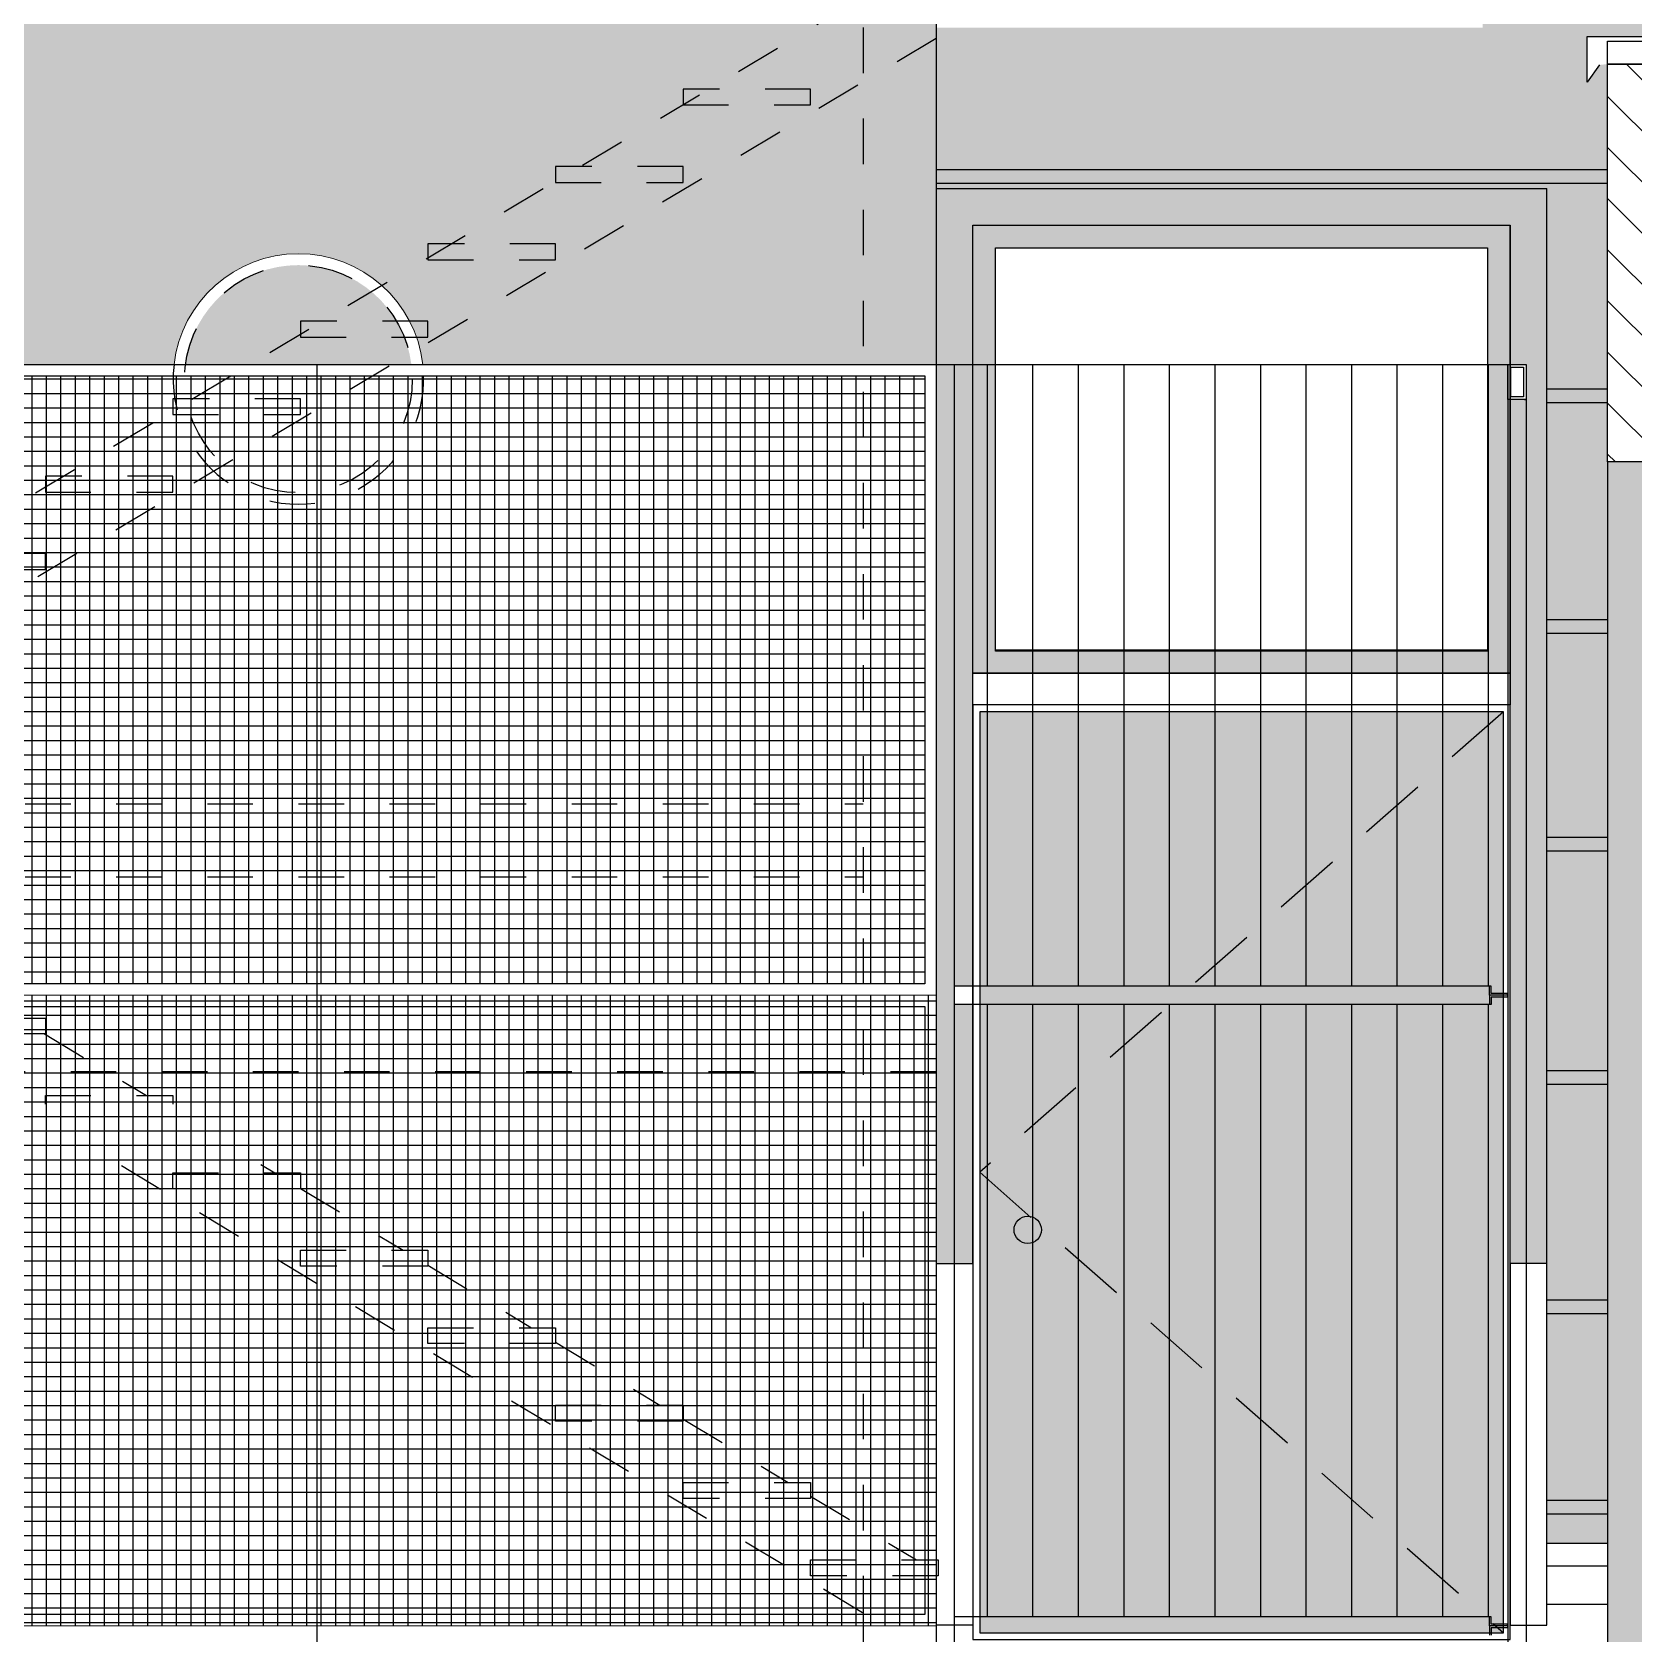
# Model space of a CAD drawing. Header units: metres. Extents: x -6 to 116, y 234 to 267.
# Drawn here: x 88.805 to 92.322, y 240.259 to 243.776 of the extents above; entities that cross this region are included whole.
import ezdxf

# ---------------------------------------------------------------- set-up
doc = ezdxf.new("R2010")
doc.units = ezdxf.units.M
doc.header["$LTSCALE"] = 0.01
doc.header["$XCLIPFRAME"] = 2
doc.linetypes.add('AUSGEZOGEN', pattern=[0])
doc.linetypes.add('STRICHLINIE', pattern=[0.75, 0.5, -0.25])
for name, color, linetype in [('A_ANSICHT', 1, 'Continuous'), ('A_ansicht_geländer_1', 2, 'Continuous'), ('A_ansicht_verdeckt', 8, 'STRICHLINIE'), ('A_Fensterrahmen', 1, 'Continuous'), ('A_Gitterrost', 3, 'Continuous'), ('A_Glasbild', 7, 'Continuous'), ('A_Schraff_Fensterrahmen', 255, 'Continuous'), ('A_Schraff_Gewaende', 23, 'Continuous'), ('A_Schraff_Paneel', 14, 'Continuous'), ('A_schraff_scheibe', 253, 'Continuous'), ('A_schraffur', 10, 'Continuous'), ('A_Stahl', 5, 'Continuous'), ('A_stb_neu', 4, 'Continuous'), ('A_wände', 6, 'Continuous'), ('A_WÄNDE_NEU', 6, 'Continuous'), ('ANSICHT', 1, 'Continuous'), ('FASSADE', 7, 'AUSGEZOGEN'), ('FASSADE_STRUKTUR', 2, 'AUSGEZOGEN')]:
    doc.layers.add(name, color=color, linetype=linetype)
picture_1 = doc.add_image_def('image1.jpg', size_in_pixel=(60, 84))

msp = doc.modelspace()

# ---------------------------------------------------------------- hatches: boundary and pattern name
at = {"layer": 'A_Schraff_Fensterrahmen'}
msp.add_hatch(color=256, dxfattribs=at).paths.add_polyline_path([(92.0504, 243.3525), (90.8704, 243.3525), (90.8704, 243.0462), (90.9204, 243.0462), (90.9204, 243.3025), (92.0004, 243.3025), (92.0004, 243.0462), (92.0504, 243.0462)])
h = msp.add_hatch(color=256, dxfattribs=at)
h.paths.add_polyline_path([(90.9017, 243.0462), (90.8704, 243.0462), (90.8704, 242.3687), (90.9017, 242.3687)])
h.paths.add_polyline_path([(90.9204, 243.0462), (90.9017, 243.0462), (90.9017, 242.3687), (91.0017, 242.3687), (91.0017, 242.4187), (90.9204, 242.4187)])
h.paths.add_polyline_path([(91.1017, 242.4187), (91.0017, 242.4187), (91.0017, 242.3687), (91.1017, 242.3687)])
h.paths.add_polyline_path([(91.3017, 242.4187), (91.2017, 242.4187), (91.2017, 242.3687), (91.3017, 242.3687)])
h.paths.add_polyline_path([(91.2017, 242.4187), (91.1017, 242.4187), (91.1017, 242.3687), (91.2017, 242.3687)])
h.paths.add_polyline_path([(91.4017, 242.4187), (91.3017, 242.4187), (91.3017, 242.3687), (91.4017, 242.3687)])
h.paths.add_polyline_path([(91.5017, 242.4187), (91.4017, 242.4187), (91.4017, 242.3687), (91.5017, 242.3687)])
h.paths.add_polyline_path([(91.6017, 242.4187), (91.5017, 242.4187), (91.5017, 242.3687), (91.6017, 242.3687)])
h.paths.add_polyline_path([(91.7017, 242.4187), (91.6017, 242.4187), (91.6017, 242.3687), (91.7017, 242.3687)])
h.paths.add_polyline_path([(91.8017, 242.4187), (91.7017, 242.4187), (91.7017, 242.3687), (91.8017, 242.3687)])
h.paths.add_polyline_path([(91.9017, 242.4187), (91.8017, 242.4187), (91.8017, 242.3687), (91.9017, 242.3687)])
h.paths.add_polyline_path([(92.0017, 242.4187), (91.9017, 242.4187), (91.9017, 242.3687), (92.0017, 242.3687)])
h.paths.add_polyline_path([(92.0454, 243.0422), (92.0454, 243.0462), (92.0017, 243.0462), (92.0017, 242.3687), (92.0454, 242.3687)])
h.paths.add_polyline_path([(92.0504, 242.9696), (92.0454, 242.9696), (92.0454, 242.3687), (92.0504, 242.3687)])
at = {"layer": 'A_Schraff_Gewaende'}
h = msp.add_hatch(color=256, dxfattribs=at)
h.dxf.hatch_style = 1
h.paths.add_polyline_path([(90.8704, 243.3525), (92.0504, 243.3525), (92.0504, 243.0462), (92.0854, 243.0462), (92.0854, 242.9696), (92.0854, 241.0725), (92.1304, 241.0725), (92.1304, 243.4325), (90.7904, 243.4325), (90.7904, 243.0462), (90.8704, 243.0462)])
h = msp.add_hatch(color=256, dxfattribs=at)
h.dxf.hatch_style = 1
h.paths.add_polyline_path([(90.7904, 241.0725), (90.8297, 241.0725), (90.8297, 243.0462), (90.7904, 243.0462)])
h.paths.add_polyline_path([(90.8704, 243.0462), (90.8297, 243.0462), (90.8297, 241.6812), (90.8704, 241.6812), (90.8704, 242.2986), (90.8704, 242.3687)])
h.paths.add_polyline_path([(92.0504, 242.2986), (92.0504, 241.0725), (92.0854, 241.0725), (92.0854, 242.9696), (92.0504, 242.9696), (92.0504, 242.3687)])
h = msp.add_hatch(color=256, dxfattribs=at)
h.dxf.hatch_style = 1
h.paths.add_polyline_path([(90.8704, 241.6412), (90.8297, 241.6412), (90.8297, 241.0725), (90.8704, 241.0725)])
at = {"layer": 'A_Schraff_Paneel'}
msp.add_hatch(color=256, dxfattribs=at).paths.add_polyline_path([(91.9899, 243.9441), (91.9899, 243.7862), (90.7897, 243.7862), (90.7904, 243.4325), (92.1304, 243.4325), (92.1304, 240.4582), (92.2642, 240.4582), (92.2642, 243.7061), (92.2466, 243.7041), (92.2195, 243.6666), (92.2195, 243.7666), (92.4806, 243.7666), (92.4806, 243.7113), (92.4592, 243.7114), (92.4592, 243.6561), (99.8551, 243.6562), (99.8551, 243.7558), (100.2151, 243.7558), (100.2151, 243.6113), (100.4766, 243.5862), (100.6836, 243.5862), (100.6836, 243.5362), (100.6636, 243.5362), (100.6636, 243.2462), (100.6886, 243.2462), (100.6886, 240.2462), (102.4435, 240.2462), (102.4435, 243.9441)])
at = {"layer": 'A_schraff_scheibe'}
h = msp.add_hatch(dxfattribs=at)
h.set_pattern_fill('DOTS', color=253, scale=0.02, style=0)
h.paths.add_polyline_path([(90.7897, 252.3962), (87.9897, 252.3962), (87.9897, 251.2962), (90.7897, 251.2962)])
h.paths.add_polyline_path([(90.7897, 251.2962), (87.9897, 251.2962), (87.9897, 250.5318), (90.7897, 248.8384)])
h.paths.add_polyline_path([(89.6647, 250.3245, -1), (89.1147, 250.3245, -1)], flags=16)
h.paths.add_polyline_path([(87.9907, 250.5312), (87.9897, 250.5312), (87.9897, 249.3812), (88.946, 248.8028), (90.7897, 248.8028), (90.7897, 248.8384)])
h.paths.add_polyline_path([(87.9897, 249.2075), (87.9897, 248.8028), (88.6605, 248.8028)])
h.paths.add_polyline_path([(90.7897, 248.8028), (88.946, 248.8028), (90.7897, 247.6878)])
h.paths.add_polyline_path([(88.6605, 248.8028), (87.9897, 248.8028), (87.9897, 247.5562), (90.7273, 247.5562)])
h.paths.add_polyline_path([(90.7897, 247.5185), (90.7273, 247.5562), (87.9897, 247.5562), (87.9897, 246.9618), (90.7897, 245.2684)])
h.paths.add_polyline_path([(89.6647, 246.7545, -1), (89.1147, 246.7545, -1)], flags=16)
h.paths.add_polyline_path([(87.9907, 246.9612), (87.9897, 246.9612), (87.9897, 245.8112), (88.946, 245.2328), (90.7897, 245.2328), (90.7897, 245.2684)])
h.paths.add_polyline_path([(87.9897, 245.6375), (87.9897, 245.2328), (88.6605, 245.2328)])
h.paths.add_polyline_path([(88.6605, 245.2328), (87.9897, 245.2328), (87.9897, 243.9862), (90.7273, 243.9862)])
h.paths.add_polyline_path([(90.7897, 245.2328), (88.946, 245.2328), (90.7897, 244.1178)])
h.paths.add_polyline_path([(90.7897, 243.9485), (90.7273, 243.9862), (87.9897, 243.9862), (87.9897, 243.0462), (89.1165, 243.0462, -0.890774), (89.6629, 243.0462), (90.7897, 243.0462)])
h = msp.add_hatch(color=256, dxfattribs=at)
h.paths.add_polyline_path([(89.1397, 250.3245, 1), (89.6397, 250.3245, 1)])
h.paths.add_polyline_path([(89.6397, 246.7545, 1), (89.1397, 246.7545, 1)])
h.paths.add_polyline_path([(89.6377, 243.0462, 0.880425), (89.1417, 243.0462)])
msp.add_hatch(color=254, dxfattribs=at).paths.add_polyline_path([(90.8854, 240.2612), (92.0354, 240.2612), (92.0354, 242.2836), (90.8854, 242.2836)])
at = {"layer": 'A_schraffur'}
h = msp.add_hatch(dxfattribs=at)
h.set_pattern_fill('ANSI31', color=256, scale=0.025, style=0)
h.set_pattern_definition([(135, (297.34805, 75.25781), (0.0561266, 0.0561266), [])])
h.paths.add_polyline_path([(92.2642, 243.7061), (92.3792, 243.7061), (92.3792, 242.8322), (92.2642, 242.8322)])
h = msp.add_hatch(color=252, dxfattribs=at)
h.paths.add_polyline_path([(92.2642, 240.1912), (92.2642, 237.9381), (92.8342, 237.9381), (92.8342, 239.8912), (95.1979, 239.8912), (95.1979, 237.9381), (95.7679, 237.9381), (95.7679, 239.8912), (99.9179, 239.8912), (99.9179, 237.9381), (100.3679, 237.9381), (100.3679, 240.1912)])
h.paths.add_polyline_path([(101.4179, 238.9162), (101.0258, 238.9162), (101.0258, 238.8162), (101.6179, 238.8162), (101.6179, 240.0762), (101.4179, 240.0762)])
h.paths.add_polyline_path([(101.0258, 238.9162), (100.9258, 238.9162), (100.9258, 238.8162), (101.0258, 238.8162)])
h.paths.add_polyline_path([(100.9258, 238.8162), (100.9258, 238.9162), (100.3679, 238.9162), (100.3679, 238.8162)])
h.paths.add_polyline_path([(92.2642, 240.1912), (92.6214, 240.1912), (92.6214, 242.8323), (92.3792, 242.8322), (92.3792, 242.8322), (92.2642, 242.8322)])
at = {"layer": 'ANSICHT'}
h = msp.add_hatch(dxfattribs=at)
h.set_pattern_fill('ANSI37', color=8, scale=0.01, angle=45, style=0)
h.paths.add_polyline_path([(88.0147, 243.0212), (90.7647, 243.0212), (90.7647, 241.6862), (88.0147, 241.6862)])
h = msp.add_hatch(dxfattribs=at)
h.set_pattern_fill('ANSI37', color=8, scale=0.01, angle=45, style=0)
h.paths.add_polyline_path([(87.9897, 241.6612), (90.7897, 241.6612), (90.7897, 240.2762), (87.9897, 240.2762)])

# ---------------------------------------------------------------- linework, layer by layer
at = {"layer": 'A_ANSICHT', "color": 2, "linetype": 'STRICHLINIE', "ltscale": 5}
msp.add_circle((89.3897, 243.0145), 0.25, dxfattribs=at)
at = {"layer": 'A_ANSICHT', "linetype": 'STRICHLINIE', "ltscale": 5}
msp.add_arc((89.3897, 243.0145), 0.275, 173.3876, 6.6124, dxfattribs=at)
at = {"layer": 'A_ansicht_geländer_1'}
for p, q in [((90.9017, 243.0462), (90.9017, 241.6812)), ((91.0017, 243.0462), (91.0017, 241.6812)), ((91.1017, 243.0462), (91.1017, 241.6812)), ((91.2017, 243.0462), (91.2017, 241.6812)), ((91.3017, 243.0462), (91.3017, 241.6812)), ((91.4017, 243.0462), (91.4017, 241.6812)), ((91.5017, 243.0462), (91.5017, 241.6812)), ((91.6017, 243.0462), (91.6017, 241.6812)), ((91.7017, 243.0462), (91.7017, 241.6812)), ((91.8017, 243.0462), (91.8017, 241.6812)), ((91.9017, 243.0462), (91.9017, 241.6812)), ((92.0017, 243.0462), (92.0017, 241.6812)), ((90.9017, 241.6412), (90.9017, 240.2962)), ((91.0017, 241.6412), (91.0017, 240.2962)), ((91.1017, 241.6412), (91.1017, 240.2962)), ((91.2017, 241.6412), (91.2017, 240.2962)), ((91.3017, 241.6412), (91.3017, 240.2962)), ((91.4017, 241.6412), (91.4017, 240.2962)), ((91.5017, 241.6412), (91.5017, 240.2962)), ((91.6017, 241.6412), (91.6017, 240.2962)), ((91.7017, 241.6412), (91.7017, 240.2962)), ((91.8017, 241.6412), (91.8017, 240.2962)), ((91.9017, 241.6412), (91.9017, 240.2962)), ((92.0017, 241.6412), (92.0017, 240.2962))]:
    msp.add_line(p, q, dxfattribs=at)
at = {"layer": 'A_ansicht_verdeckt', "color": 1, "linetype": 'STRICHLINIE', "ltscale": 10}
for p, q in [((90.7849, 243.9462), (87.6746, 242.0812)), ((90.6297, 243.7862), (90.6297, 240.2062)), ((90.7897, 243.7625), (87.9897, 242.0835)), ((87.9897, 242.0812), (90.6297, 242.0812)), ((87.9897, 241.9212), (90.6297, 241.9212)), ((88.8322, 241.5762), (89.056, 241.4412)), ((89.0011, 241.2874), (90.6297, 240.3051)), ((89.3073, 241.2895), (89.3378, 241.2712)), ((89.3941, 241.2372), (89.6196, 241.1012)), ((89.6741, 241.0683), (89.9015, 240.9312)), ((89.9541, 240.8994), (90.1833, 240.7612)), ((90.2341, 240.7305), (90.4651, 240.5912)), ((90.5141, 240.5616), (90.747, 240.4212)), ((90.6297, 240.3051), (90.6297, 240.0462))]:
    msp.add_line(p, q, dxfattribs=at)
for points in [[(90.2341, 243.6162), (90.5141, 243.6162), (90.5141, 243.6512), (90.2341, 243.6512)], [(89.9541, 243.4462), (90.2341, 243.4462), (90.2341, 243.4812), (89.9541, 243.4812)], [(89.6741, 243.2762), (89.9541, 243.2762), (89.9541, 243.3112), (89.6741, 243.3112)], [(89.3941, 243.1062), (89.6741, 243.1062), (89.6741, 243.1412), (89.3941, 243.1412)], [(89.1141, 242.9362), (89.3941, 242.9362), (89.3941, 242.9712), (89.1141, 242.9712)], [(88.8341, 242.7662), (89.1141, 242.7662), (89.1141, 242.8012), (88.8341, 242.8012)], [(88.5541, 242.5962), (88.8341, 242.5962), (88.8341, 242.6312), (88.5541, 242.6312)], [(88.5541, 241.6112), (88.8341, 241.6112), (88.8341, 241.5762), (88.5541, 241.5762)], [(89.1141, 241.2712), (89.3941, 241.2712), (89.3941, 241.2362), (89.1141, 241.2362)], [(89.3941, 241.1012), (89.6741, 241.1012), (89.6741, 241.0662), (89.3941, 241.0662)], [(89.6741, 240.9312), (89.9541, 240.9312), (89.9541, 240.8962), (89.6741, 240.8962)], [(89.9541, 240.7612), (90.2341, 240.7612), (90.2341, 240.7262), (89.9541, 240.7262)], [(90.2341, 240.5912), (90.5141, 240.5912), (90.5141, 240.5562), (90.2341, 240.5562)], [(90.5141, 240.4212), (90.7941, 240.4212), (90.7941, 240.3862), (90.5141, 240.3862)]]:
    msp.add_lwpolyline(points, close=True, dxfattribs=at)
msp.add_lwpolyline([(88.8341, 241.4224), (88.8341, 241.4412), (89.1141, 241.4412), (89.1141, 241.4224)], dxfattribs=at)
at = {"layer": 'A_Fensterrahmen'}
for points in [[(92.0504, 242.3687), (90.8704, 242.3687), (90.8704, 243.3525), (92.0504, 243.3525)], [(92.0004, 242.4187), (90.9204, 242.4187), (90.9204, 243.3025), (92.0004, 243.3025)]]:
    msp.add_lwpolyline(points, close=True, dxfattribs=at)
at = {"layer": 'A_Gitterrost'}
for points in [[(90.7904, 241.0725), (90.8704, 241.0725), (90.8704, 240.2779), (90.7904, 240.2779)], [(92.1304, 241.0725), (92.0504, 241.0725), (92.0504, 240.2779), (92.1304, 240.2779)]]:
    msp.add_lwpolyline(points, close=True, dxfattribs=at)
at = {"layer": 'A_schraff_scheibe', "color": 3, "lineweight": 0}
msp.add_line((90.7897, 243.0462), (90.7897, 243.9485), dxfattribs=at)
at = {"layer": 'A_schraff_scheibe', "color": 1, "lineweight": 0}
for p, q in [((87.9897, 243.0462), (89.1165, 243.0462)), ((89.6629, 243.0462), (90.7897, 243.0462))]:
    msp.add_line(p, q, dxfattribs=at)
at = {"layer": 'A_schraff_scheibe', "color": 3, "lineweight": 0}
for points in [[(87.9897, 243.0462), (90.7897, 243.0462), (90.7897, 241.6612), (87.9897, 241.6612)], [(87.9897, 241.6612), (90.7897, 241.6612), (90.7897, 240.2762), (87.9897, 240.2762)]]:
    msp.add_lwpolyline(points, close=True, dxfattribs=at)
at = {"layer": 'A_schraff_scheibe', "color": 1, "lineweight": 0}
msp.add_arc((89.3897, 243.0145), 0.275, 6.6124, 173.3876, dxfattribs=at)
at = {"layer": 'A_schraffur'}
msp.add_lwpolyline([(92.4592, 243.7061), (92.2642, 243.7061), (92.2642, 243.7561), (92.4592, 243.7561)], close=True, dxfattribs=at)
at = {"layer": 'A_Stahl'}
for p, q in [((86.7747, 243.0462), (92.0854, 243.0462)), ((92.0454, 243.0462), (92.0854, 243.0462)), ((92.0454, 243.0462), (92.0454, 243.0422)), ((92.0854, 243.0462), (92.0854, 242.9696)), ((92.0814, 242.9696), (92.0854, 242.9696)), ((92.0047, 241.6612), (92.0047, 241.6812)), ((92.0087, 241.6812), (92.0047, 241.6812)), ((92.0087, 241.6652), (92.0087, 241.6812)), ((92.0447, 241.6612), (92.0047, 241.6612)), ((92.0447, 241.6612), (92.0047, 241.6612)), ((92.0047, 241.6612), (92.0047, 241.6412)), ((92.0087, 241.6412), (92.0047, 241.6412)), ((92.0447, 241.6652), (92.0087, 241.6652)), ((92.0087, 241.6572), (92.0087, 241.6412)), ((92.0447, 241.6572), (92.0087, 241.6572)), ((92.0447, 241.6612), (92.0447, 241.6652)), ((92.0447, 241.6612), (92.0447, 241.6572)), ((92.0047, 240.2762), (92.0047, 240.2962)), ((92.0087, 240.2962), (92.0047, 240.2962)), ((92.0087, 240.2802), (92.0087, 240.2962)), ((92.0447, 240.2762), (92.0047, 240.2762)), ((92.0447, 240.2762), (92.0047, 240.2762)), ((92.0047, 240.2762), (92.0047, 240.2562)), ((92.0447, 240.2802), (92.0087, 240.2802)), ((92.0087, 240.2722), (92.0087, 240.2562)), ((92.0447, 240.2722), (92.0087, 240.2722)), ((92.0447, 240.2762), (92.0447, 240.2802)), ((92.0447, 240.2762), (92.0447, 240.2722))]:
    msp.add_line(p, q, dxfattribs=at)
for points in [[(92.0854, 242.9696), (92.0454, 242.9696), (92.0454, 243.0462), (92.0854, 243.0462)], [(92.0794, 242.9756), (92.0514, 242.9756), (92.0514, 243.0402), (92.0794, 243.0402)]]:
    msp.add_lwpolyline(points, close=True, dxfattribs=at)
at = {"layer": 'A_stb_neu', "color": 5}
msp.add_lwpolyline([(92.2466, 243.7041), (92.2195, 243.6666), (92.2195, 243.7666), (92.4806, 243.7666), (92.4806, 243.7666), (92.4806, 243.7666), (92.4806, 243.7113)], dxfattribs=at)
at = {"layer": 'A_wände'}
for p, q in [((92.6214, 242.8323), (92.2642, 242.8322)), ((92.2642, 242.8322), (92.2642, 237.9381))]:
    msp.add_line(p, q, dxfattribs=at)
at = {"layer": 'A_WÄNDE_NEU'}
msp.add_lwpolyline([(92.2642, 243.7061), (92.3792, 243.7061), (92.3792, 242.8322), (92.2642, 242.8322)], close=True, dxfattribs=at)
at = {"layer": 'ANSICHT'}
for p, q in [((90.7897, 252.3962), (90.7897, 238.8912)), ((89.43, 243.0462), (89.43, 238.8912)), ((90.7897, 243.0422), (90.7897, 238.9033)), ((90.8297, 243.0462), (90.8297, 238.8912)), ((92.0454, 243.0422), (92.0454, 240.2362)), ((92.0854, 243.0462), (92.0854, 240.2362))]:
    msp.add_line(p, q, dxfattribs=at)
at = {"layer": 'ANSICHT', "color": 1}
for p, q in [((92.0047, 241.6812), (90.8297, 241.6812)), ((92.0047, 241.6412), (90.8297, 241.6412)), ((92.0047, 240.2962), (90.8297, 240.2962))]:
    msp.add_line(p, q, dxfattribs=at)
at = {"layer": 'ANSICHT', "linetype": 'STRICHLINIE', "ltscale": 20}
msp.add_line((90.7897, 241.4928), (87.9897, 241.4928), dxfattribs=at)
at = {"layer": 'ANSICHT'}
for points in [[(88.0147, 243.0212), (90.7647, 243.0212), (90.7647, 241.6862), (88.0147, 241.6862)], [(88.0147, 241.6362), (90.7647, 241.6362), (90.7647, 240.3012), (88.0147, 240.3012)]]:
    msp.add_lwpolyline(points, close=True, dxfattribs=at)
for p in [(89.43, 241.6612), (89.43, 240.3792)]:
    msp.add_point(p, dxfattribs=at)
at = {"layer": 'FASSADE'}
for p, q in [((90.7904, 243.4325), (92.1304, 243.4325)), ((90.7904, 241.0725), (90.7904, 243.4325)), ((92.1304, 241.0725), (92.1304, 243.4325)), ((90.8704, 243.3525), (92.0504, 243.3525)), ((90.8704, 241.0725), (90.8704, 243.3525)), ((92.0504, 241.0725), (92.0504, 243.3525)), ((90.7904, 240.3242), (90.7904, 240.4582)), ((92.1304, 240.4582), (92.2642, 240.4582)), ((92.1304, 240.4082), (92.2642, 240.4082)), ((92.1304, 240.3242), (92.2642, 240.3242))]:
    msp.add_line(p, q, dxfattribs=at)
at = {"layer": 'FASSADE_STRUKTUR'}
for p, q in [((90.7897, 243.4743), (92.2642, 243.4743)), ((90.7897, 243.4443), (92.2642, 243.4443)), ((92.1304, 242.9929), (92.2642, 242.9929)), ((92.1304, 242.9629), (92.2642, 242.9629)), ((92.1304, 242.4863), (92.2642, 242.4863)), ((92.1304, 242.4563), (92.2642, 242.4563)), ((92.1304, 242.0082), (92.2642, 242.0082)), ((92.1304, 241.9782), (92.2642, 241.9782)), ((92.1304, 241.4959), (92.2642, 241.4959)), ((92.1304, 241.4659), (92.2642, 241.4659)), ((92.1304, 240.9921), (92.2642, 240.9921)), ((92.1304, 240.9621), (92.2642, 240.9621)), ((92.1304, 240.5527), (92.2642, 240.5527)), ((92.1304, 240.5227), (92.2642, 240.5227))]:
    msp.add_line(p, q, dxfattribs=at)
at = {"layer": 'FASSADE_STRUKTUR', "color": 1, "linetype": 'STRICHLINIE', "ltscale": 30}
for p, q in [((92.0354, 242.2836), (90.8854, 241.2724)), ((90.8854, 241.2724), (92.0354, 240.2612))]:
    msp.add_line(p, q, dxfattribs=at)
at = {"layer": 'FASSADE_STRUKTUR'}
for points in [[(90.8704, 242.3687), (92.0504, 242.3687), (92.0504, 242.2986), (90.8704, 242.2986)], [(90.8704, 240.2462), (92.0504, 240.2462), (92.0504, 242.2986), (90.8704, 242.2986)], [(90.8854, 240.2612), (92.0354, 240.2612), (92.0354, 242.2836), (90.8854, 242.2836)]]:
    msp.add_lwpolyline(points, close=True, dxfattribs=at)
msp.add_circle((90.9909, 241.1462), 0.03, dxfattribs=at)

# ---------------------------------------------------------------- pictures from other files: only their frames are drawn
at = {"layer": 'A_Glasbild'}
image = msp.add_image(picture_1, insert=(92.4509, 243.3025), size_in_units=(1.5305, 2.1427), rotation=180, dxfattribs=at)
image.set_boundary_path([(17.161, 48.768), (59.5, 83.5)])

doc.saveas('drawing.dxf')
